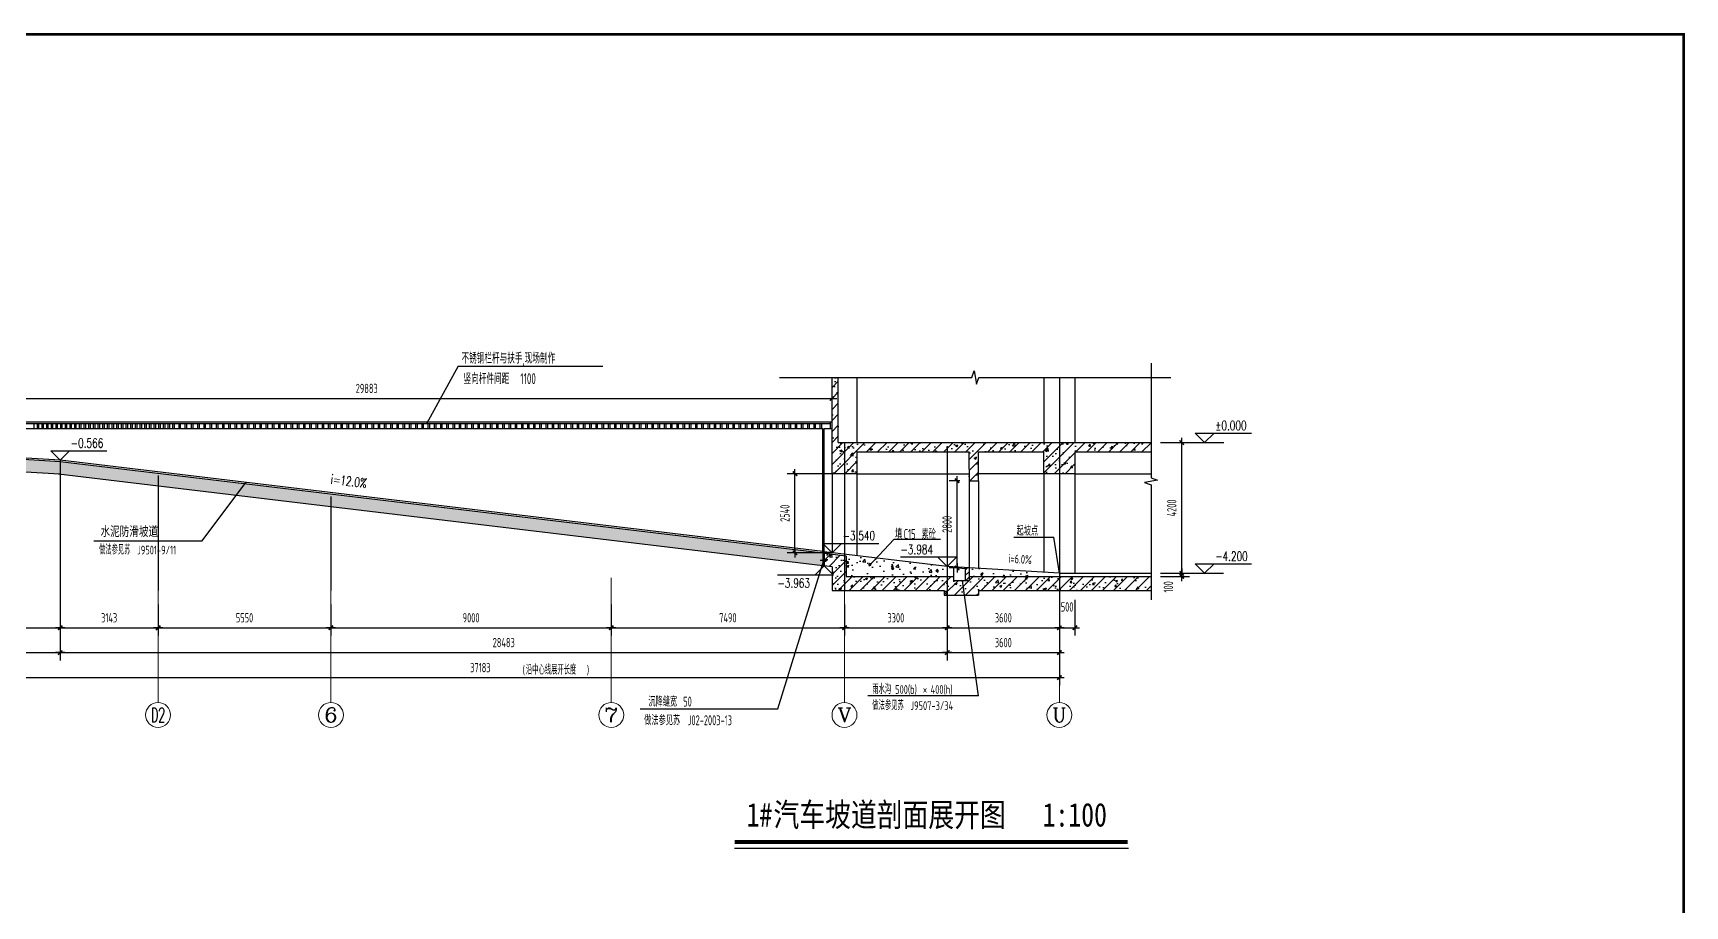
# Model space of a CAD drawing. Extents: x 1596194 to 1987057, y -212608 to 63160.
# Drawn here: x 1934013 to 1987057, y -135880 to -107840 of the extents above; entities that cross this region are included whole.
import ezdxf
from ezdxf.enums import TextEntityAlignment as Align

# ---------------------------------------------------------------- set-up
doc = ezdxf.new("R2010")
doc.units = 0
doc.header["$LTSCALE"] = 100
doc.header["$MEASUREMENT"] = 0
doc.linetypes.add('CONTINOUS', pattern=[0])
doc.layers.get('0').update_dxf_attribs({"linetype": 'CONTINUOUS'})
doc.layers.get('DEFPOINTS').update_dxf_attribs({"linetype": 'CONTINUOUS'})
doc.layers.add('AXIS', color=3, linetype='CONTINUOUS', lineweight=9)
for name, color, linetype in [('AXIS_TEXT', 7, 'CONTINUOUS'), ('COLUMN', 1, 'CONTINUOUS'), ('DOTE', 251, 'CONTINUOUS'), ('HA', 150, 'CONTINUOUS'), ('PUB_DIM', 3, 'CONTINUOUS'), ('PUB_TEXT', 30, 'CONTINUOUS'), ('WALL', 2, 'CONTINUOUS'), ('WINDOW', 4, 'CONTINUOUS'), ('图层1', 9, 'CONTINUOUS')]:
    doc.layers.add(name, color=color, linetype=linetype)
doc.styles.add('_TCH_AXIS', font='COMPLEX.shx', dxfattribs={"width": 0.55})
doc.styles.add('_TCH_DIM', font='SIMPLEX', dxfattribs={"bigfont": 'GBCBIG'})
doc.styles.add('COMPLEX', font='COMPLEX.shx')
doc.styles.add('DIM_FONT', font='SYSZ.shx', dxfattribs={"width": 0.7, "bigfont": 'SYFS.shx'})
doc.styles.get("Standard").update_dxf_attribs({"font": 'SimSun.ttf', "width": 0.8})
doc.styles.add('标注', font='SIMPLEX', dxfattribs={"width": 0.8, "bigfont": 'HZTXT'})
doc.dimstyles.new('DIMN', dxfattribs={"dimtxt": 300, "dimasz": 1, "dimexe": 250, "dimexo": 300, "dimgap": 150, "dimtad": 1, "dimdec": 0, "dimzin": 0, "dimdsep": 46, "dimtxsty": 'DIM_FONT', "dimblk": 'ARCHTICK', "dimcen": 0.09, "dimclrt": 7, "dimazin": 2, "dimtfac": 1, "dimtdec": 0, "dimtix": 1, "dimtmove": 2, "dimatfit": 3, "dimldrblk": 'DOT', "dimfxl": 0, "dimtolj": 1, "dimtzin": 0, "dimarcsym": 0})
pattern_1 = [(45, (0, 0), (-176.776695, 176.776695), []), (50, (0, 0), (717.26018, -62.75213), [75, -825]), (355, (0, 0), (-138.75133, 752.19213), [60, -660]), (100.4514, (59.8, -5.2), (578.50938, 689.43954), [63.7402, -701.1421]), (46.1842, (0, 200), (1067.24105, -165.519), [112.5, -1237.5]), (96.6356, (88.9, 186.2), (934.6627, 974.11787), [95.6103, -1051.713]), (351.1842, (0, 200), (934.66195, 974.1186), [90, -990]), (21, (100, 150), (596.90705, -402.61889), [75, -825]), (326, (100, 150), (243.31533, 725.15005), [60, -660]), (71.4514, (149.74, 116.45), (840.22263, 322.5305), [63.7402, -701.1421]), (37.5, (0, 0), (12.159855, 332.893854), [0, -652, 0, -670, 0, -662.5]), (7.5, (0, 0), (263.06954, 394.41171), [0, -382, 0, -637, 0, -252.5]), (327.5, (-223, 0), (533.822436, -22.55487), [0, -250, 0, -780, 0, -1035]), (317.5, (-323, 0), (583.18617, 100.10498), [0, -325, 0, -518, 0, -735])]

# ---------------------------------------------------------------- blocks, each defined once
blk = doc.blocks.new('_archtick')
blk.add_line((-150, 0), (150, 0))
at = {"const_width": 50}
blk.add_lwpolyline([(-70, -70), (70, 70)], dxfattribs=at)
blk = doc.blocks.new('*D716')
at = {"layer": 'DEFPOINTS', "color": 0}
for p in [(1963685, -122221), (1964069, -122221), (1964069, -125021)]:
    blk.add_point(p, dxfattribs=at)
at = {"layer": 'PUB_DIM', "color": 0, "lineweight": -2}
for p, q in [((1963769, -122221), (1963435, -122221)), ((1963685, -125021), (1963685, -122221)), ((1963769, -125021), (1963435, -125021))]:
    blk.add_line(p, q, dxfattribs=at)
for p, rotation in [((1963685, -122221), 90), ((1963685, -125021), 270)]:
    blk.add_blockref('_archtick', p, dxfattribs=dict(at, rotation=rotation))
at = {"layer": 'PUB_DIM', "color": 7, "insert": (1963363, -123621), "char_height": 300, "attachment_point": 5, "rotation": 90, "style": 'DIM_FONT'}
blk.add_mtext('\\A1;2800', dxfattribs=at)
blk = doc.blocks.new('_Dot')
at = {"color": 0, "linetype": 'ByBlock', "lineweight": -2}
blk.add_line((-0.5, 0), (-1, 0), dxfattribs=at)
at = {"color": 0, "linetype": 'ByBlock', "const_width": 0.5}
blk.add_lwpolyline([(-0.25, 0, 1), (0.25, 0, 1)], format="xyb", close=True, dxfattribs=at)
blk = doc.blocks.new('*D763')
at = {"layer": 'DEFPOINTS', "color": 0}
for p in [(1963369, -125195), (1966969, -125195), (1966969, -127742)]:
    blk.add_point(p, dxfattribs=at)
at = {"layer": 'PUB_DIM', "color": 0, "lineweight": -2}
for p, q in [((1963369, -125495), (1963369, -127992)), ((1966969, -125495), (1966969, -127992)), ((1963369, -127742), (1966969, -127742))]:
    blk.add_line(p, q, dxfattribs=at)
at = {"layer": 'PUB_DIM', "color": 0, "lineweight": -2, "rotation": 180}
blk.add_blockref('_archtick', (1963369, -127742), dxfattribs=at)
at = {"layer": 'PUB_DIM', "color": 0, "lineweight": -2}
blk.add_blockref('_archtick', (1966969, -127742), dxfattribs=at)
at = {"layer": 'PUB_DIM', "color": 7, "insert": (1965169, -127420), "char_height": 300, "attachment_point": 5, "style": 'DIM_FONT'}
blk.add_mtext('\\A1;3600', dxfattribs=at)
blk = doc.blocks.new('*D764')
at = {"layer": 'DEFPOINTS', "color": 0}
for p in [(1934886, -125195), (1963369, -125195), (1963369, -127742)]:
    blk.add_point(p, dxfattribs=at)
at = {"layer": 'PUB_DIM', "color": 0, "lineweight": -2}
for p, q in [((1934886, -125495), (1934886, -127992)), ((1963369, -125495), (1963369, -127992)), ((1934886, -127742), (1963369, -127742))]:
    blk.add_line(p, q, dxfattribs=at)
at = {"layer": 'PUB_DIM', "color": 0, "lineweight": -2, "rotation": 180}
blk.add_blockref('_archtick', (1934886, -127742), dxfattribs=at)
at = {"layer": 'PUB_DIM', "color": 0, "lineweight": -2}
blk.add_blockref('_archtick', (1963369, -127742), dxfattribs=at)
at = {"layer": 'PUB_DIM', "color": 7, "insert": (1949127, -127420), "char_height": 300, "attachment_point": 5, "style": 'DIM_FONT'}
blk.add_mtext('\\A1;28483', dxfattribs=at)
blk = doc.blocks.new('*D765')
at = {"layer": 'DEFPOINTS', "color": 0}
for p in [(1931286, -125195), (1934886, -125195), (1934886, -127742)]:
    blk.add_point(p, dxfattribs=at)
at = {"layer": 'PUB_DIM', "color": 0, "lineweight": -2}
for p, q in [((1931286, -125495), (1931286, -127992)), ((1934886, -125495), (1934886, -127992)), ((1931286, -127742), (1934886, -127742))]:
    blk.add_line(p, q, dxfattribs=at)
at = {"layer": 'PUB_DIM', "color": 0, "lineweight": -2, "rotation": 180}
blk.add_blockref('_archtick', (1931286, -127742), dxfattribs=at)
at = {"layer": 'PUB_DIM', "color": 0, "lineweight": -2}
blk.add_blockref('_archtick', (1934886, -127742), dxfattribs=at)
at = {"layer": 'PUB_DIM', "color": 7, "insert": (1933086, -127420), "char_height": 300, "attachment_point": 5, "style": 'DIM_FONT'}
blk.add_mtext('\\A1;3600', dxfattribs=at)
blk = doc.blocks.new('*D767')
at = {"layer": 'DEFPOINTS', "color": 0}
for p in [(1960069, -125895), (1963369, -125895), (1963369, -126945)]:
    blk.add_point(p, dxfattribs=at)
at = {"layer": 'PUB_DIM', "color": 0, "lineweight": -2}
for p, q in [((1960069, -126195), (1960069, -127195)), ((1963369, -126195), (1963369, -127195)), ((1960069, -126945), (1963369, -126945))]:
    blk.add_line(p, q, dxfattribs=at)
at = {"layer": 'PUB_DIM', "color": 0, "lineweight": -2, "rotation": 180}
blk.add_blockref('_archtick', (1960069, -126945), dxfattribs=at)
at = {"layer": 'PUB_DIM', "color": 0, "lineweight": -2}
blk.add_blockref('_archtick', (1963369, -126945), dxfattribs=at)
at = {"layer": 'PUB_DIM', "color": 7, "insert": (1961719, -126624), "char_height": 300, "attachment_point": 5, "style": 'DIM_FONT'}
blk.add_mtext('\\A1;3300', dxfattribs=at)
blk = doc.blocks.new('*D768')
at = {"layer": 'DEFPOINTS', "color": 0}
for p in [(1952579, -125895), (1960069, -125895), (1960069, -126945)]:
    blk.add_point(p, dxfattribs=at)
at = {"layer": 'PUB_DIM', "color": 0, "lineweight": -2}
for p, q in [((1952579, -126195), (1952579, -127195)), ((1960069, -126195), (1960069, -127195)), ((1952579, -126945), (1960069, -126945))]:
    blk.add_line(p, q, dxfattribs=at)
at = {"layer": 'PUB_DIM', "color": 0, "lineweight": -2, "rotation": 180}
blk.add_blockref('_archtick', (1952579, -126945), dxfattribs=at)
at = {"layer": 'PUB_DIM', "color": 0, "lineweight": -2}
blk.add_blockref('_archtick', (1960069, -126945), dxfattribs=at)
at = {"layer": 'PUB_DIM', "color": 7, "insert": (1956324, -126624), "char_height": 300, "attachment_point": 5, "style": 'DIM_FONT'}
blk.add_mtext('\\A1;7490', dxfattribs=at)
blk = doc.blocks.new('*D769')
at = {"layer": 'DEFPOINTS', "color": 0}
for p in [(1943579, -125895), (1952579, -125895), (1952579, -126945)]:
    blk.add_point(p, dxfattribs=at)
at = {"layer": 'PUB_DIM', "color": 0, "lineweight": -2}
for p, q in [((1943579, -126195), (1943579, -127195)), ((1952579, -126195), (1952579, -127195)), ((1943579, -126945), (1952579, -126945))]:
    blk.add_line(p, q, dxfattribs=at)
at = {"layer": 'PUB_DIM', "color": 0, "lineweight": -2, "rotation": 180}
blk.add_blockref('_archtick', (1943579, -126945), dxfattribs=at)
at = {"layer": 'PUB_DIM', "color": 0, "lineweight": -2}
blk.add_blockref('_archtick', (1952579, -126945), dxfattribs=at)
at = {"layer": 'PUB_DIM', "color": 7, "insert": (1948079, -126624), "char_height": 300, "attachment_point": 5, "style": 'DIM_FONT'}
blk.add_mtext('\\A1;9000', dxfattribs=at)
blk = doc.blocks.new('*D770')
at = {"layer": 'DEFPOINTS', "color": 0}
for p in [(1938029, -125895), (1943579, -125895), (1943579, -126945)]:
    blk.add_point(p, dxfattribs=at)
at = {"layer": 'PUB_DIM', "color": 0, "lineweight": -2}
for p, q in [((1938029, -126195), (1938029, -127195)), ((1943579, -126195), (1943579, -127195)), ((1938029, -126945), (1943579, -126945))]:
    blk.add_line(p, q, dxfattribs=at)
at = {"layer": 'PUB_DIM', "color": 0, "lineweight": -2, "rotation": 180}
blk.add_blockref('_archtick', (1938029, -126945), dxfattribs=at)
at = {"layer": 'PUB_DIM', "color": 0, "lineweight": -2}
blk.add_blockref('_archtick', (1943579, -126945), dxfattribs=at)
at = {"layer": 'PUB_DIM', "color": 7, "insert": (1940804, -126624), "char_height": 300, "attachment_point": 5, "style": 'DIM_FONT'}
blk.add_mtext('\\A1;5550', dxfattribs=at)
blk = doc.blocks.new('*D771')
at = {"layer": 'DEFPOINTS', "color": 0}
for p in [(1934886, -125895), (1938029, -125895), (1938029, -126945)]:
    blk.add_point(p, dxfattribs=at)
at = {"layer": 'PUB_DIM', "color": 0, "lineweight": -2}
for p, q in [((1934886, -126195), (1934886, -127195)), ((1938029, -126195), (1938029, -127195)), ((1934886, -126945), (1938029, -126945))]:
    blk.add_line(p, q, dxfattribs=at)
at = {"layer": 'PUB_DIM', "color": 0, "lineweight": -2, "rotation": 180}
blk.add_blockref('_archtick', (1934886, -126945), dxfattribs=at)
at = {"layer": 'PUB_DIM', "color": 0, "lineweight": -2}
blk.add_blockref('_archtick', (1938029, -126945), dxfattribs=at)
at = {"layer": 'PUB_DIM', "color": 7, "insert": (1936457, -126624), "char_height": 300, "attachment_point": 5, "style": 'DIM_FONT'}
blk.add_mtext('\\A1;3143', dxfattribs=at)
blk = doc.blocks.new('*D772')
at = {"layer": 'DEFPOINTS', "color": 0}
for p in [(1958479, -121995), (1959961, -121995), (1959961, -124535)]:
    blk.add_point(p, dxfattribs=at)
at = {"layer": 'PUB_DIM', "color": 0, "lineweight": -2}
for p, q in [((1959661, -121995), (1958229, -121995)), ((1958479, -124535), (1958479, -121995)), ((1959661, -124535), (1958229, -124535))]:
    blk.add_line(p, q, dxfattribs=at)
for p, rotation in [((1958479, -121995), 90), ((1958479, -124535), 270)]:
    blk.add_blockref('_archtick', p, dxfattribs=dict(at, rotation=rotation))
at = {"layer": 'PUB_DIM', "color": 7, "insert": (1958157, -123265), "char_height": 300, "attachment_point": 5, "rotation": 90, "style": 'DIM_FONT'}
blk.add_mtext('\\A1;2540', dxfattribs=at)
blk = doc.blocks.new('*D773')
at = {"layer": 'DEFPOINTS', "color": 0}
for p in [(1931286, -125745), (1934886, -125745), (1934886, -126945)]:
    blk.add_point(p, dxfattribs=at)
at = {"layer": 'PUB_DIM', "color": 0, "lineweight": -2}
for p, q in [((1931286, -126045), (1931286, -127195)), ((1934886, -126045), (1934886, -127195)), ((1931286, -126945), (1934886, -126945))]:
    blk.add_line(p, q, dxfattribs=at)
at = {"layer": 'PUB_DIM', "color": 0, "lineweight": -2, "rotation": 180}
blk.add_blockref('_archtick', (1931286, -126945), dxfattribs=at)
at = {"layer": 'PUB_DIM', "color": 0, "lineweight": -2}
blk.add_blockref('_archtick', (1934886, -126945), dxfattribs=at)
at = {"layer": 'PUB_DIM', "color": 7, "insert": (1933086, -126624), "char_height": 300, "attachment_point": 5, "style": 'DIM_FONT'}
blk.add_mtext('\\A1;3600', dxfattribs=at)
blk = doc.blocks.new('*D848')
at = {"layer": 'DEFPOINTS', "color": 0}
for p in [(1963369, -125745), (1966969, -125745), (1966969, -126945)]:
    blk.add_point(p, dxfattribs=at)
at = {"layer": 'PUB_DIM', "color": 0, "lineweight": -2}
for p, q in [((1963369, -126045), (1963369, -127195)), ((1966969, -126045), (1966969, -127195)), ((1963369, -126945), (1966969, -126945))]:
    blk.add_line(p, q, dxfattribs=at)
at = {"layer": 'PUB_DIM', "color": 0, "lineweight": -2, "rotation": 180}
blk.add_blockref('_archtick', (1963369, -126945), dxfattribs=at)
at = {"layer": 'PUB_DIM', "color": 0, "lineweight": -2}
blk.add_blockref('_archtick', (1966969, -126945), dxfattribs=at)
at = {"layer": 'PUB_DIM', "color": 7, "insert": (1965169, -126624), "char_height": 300, "attachment_point": 5, "style": 'DIM_FONT'}
blk.add_mtext('\\A1;3600', dxfattribs=at)
blk = doc.blocks.new('*D1167')
at = {"layer": 'DEFPOINTS', "color": 0}
for p in [(1969913, -125195), (1969913, -125295), (1970899, -125195)]:
    blk.add_point(p, dxfattribs=at)
at = {"layer": 'PUB_DIM', "color": 0, "lineweight": -2}
for p, q in [((1970213, -125195), (1971149, -125195)), ((1970213, -125295), (1971149, -125295)), ((1970899, -125195), (1970899, -125194)), ((1970899, -125295), (1970899, -125195)), ((1970899, -125295), (1970899, -125296))]:
    blk.add_line(p, q, dxfattribs=at)
for p, rotation in [((1970899, -125195), 270), ((1970899, -125295), 90)]:
    blk.add_blockref('_archtick', p, dxfattribs=dict(at, rotation=rotation))
at = {"layer": 'PUB_DIM', "color": 7, "insert": (1970469, -125630), "char_height": 300, "attachment_point": 5, "rotation": 90, "style": 'DIM_FONT'}
blk.add_mtext('\\A1;100', dxfattribs=at)
blk = doc.blocks.new('*D1168')
at = {"layer": 'DEFPOINTS', "color": 0}
for p in [(1969913, -120995), (1970899, -120995), (1969913, -125195)]:
    blk.add_point(p, dxfattribs=at)
at = {"layer": 'PUB_DIM', "color": 0, "lineweight": -2}
for p, q in [((1970213, -120995), (1971149, -120995)), ((1970899, -125195), (1970899, -120995)), ((1970213, -125195), (1971149, -125195))]:
    blk.add_line(p, q, dxfattribs=at)
for p, rotation in [((1970899, -120995), 90), ((1970899, -125195), 270)]:
    blk.add_blockref('_archtick', p, dxfattribs=dict(at, rotation=rotation))
at = {"layer": 'PUB_DIM', "color": 7, "insert": (1970578, -123095), "char_height": 300, "attachment_point": 5, "rotation": 90, "style": 'DIM_FONT'}
blk.add_mtext('\\A1;4200', dxfattribs=at)
blk = doc.blocks.new('*D1169')
at = {"layer": 'DEFPOINTS', "color": 0}
for p in [(1959669, -119579), (1929786, -120545), (1959669, -120545)]:
    blk.add_point(p, dxfattribs=at)
at = {"layer": 'PUB_DIM', "color": 0, "lineweight": -2}
for p, q in [((1929786, -120245), (1929786, -119329)), ((1959669, -120245), (1959669, -119329)), ((1929786, -119579), (1959669, -119579))]:
    blk.add_line(p, q, dxfattribs=at)
at = {"layer": 'PUB_DIM', "color": 0, "lineweight": -2, "rotation": 180}
blk.add_blockref('_archtick', (1929786, -119579), dxfattribs=at)
at = {"layer": 'PUB_DIM', "color": 0, "lineweight": -2}
blk.add_blockref('_archtick', (1959669, -119579), dxfattribs=at)
at = {"layer": 'PUB_DIM', "color": 7, "insert": (1944727, -119257), "char_height": 300, "attachment_point": 5, "style": 'DIM_FONT'}
blk.add_mtext('\\A1;29883', dxfattribs=at)
blk = doc.blocks.new('*D1170')
at = {"layer": 'DEFPOINTS', "color": 0}
for p in [(1929786, -125011), (1966969, -125011), (1966969, -128545)]:
    blk.add_point(p, dxfattribs=at)
at = {"layer": 'PUB_DIM', "color": 0, "lineweight": -2}
for p, q in [((1929786, -125311), (1929786, -128795)), ((1966969, -125311), (1966969, -128795)), ((1929786, -128545), (1966969, -128545))]:
    blk.add_line(p, q, dxfattribs=at)
at = {"layer": 'PUB_DIM', "color": 0, "lineweight": -2, "rotation": 180}
blk.add_blockref('_archtick', (1929786, -128545), dxfattribs=at)
at = {"layer": 'PUB_DIM', "color": 0, "lineweight": -2}
blk.add_blockref('_archtick', (1966969, -128545), dxfattribs=at)
at = {"layer": 'PUB_DIM', "color": 7, "insert": (1948377, -128224), "char_height": 300, "attachment_point": 5, "style": 'DIM_FONT'}
blk.add_mtext('\\A1;37183', dxfattribs=at)
blk = doc.blocks.new('_AXISO')
blk.add_circle((0, 0), 0.5)
at = {"layer": 'AXIS_TEXT', "style": 'COMPLEX', "width": 1.041667}
blk.add_attdef('A', text='', height=0.56, dxfattribs=at).set_placement((-0.25, -0.28), (0.25, -0.28), align=Align.FIT)

msp = doc.modelspace()

# ---------------------------------------------------------------- hatches: boundary and pattern name
at = {"layer": 'HA'}
h = msp.add_hatch(dxfattribs=at)
h.set_pattern_fill('钢筋混凝土', color=256, scale=100, style=0)
h.set_pattern_definition(pattern_1)
h.paths.add_polyline_path([(1959868.582, -120995.197), (1959868.582, -118905.881), (1959668.582, -118905.881), (1959668.582, -121995.197), (1960468.582, -121995.197), (1960468.582, -121295.197), (1964068.582, -121295.197), (1964068.582, -121845.197), (1964068.582, -122221.161), (1964368.582, -122221.161), (1964368.582, -121295.197), (1966468.582, -121295.197), (1966468.582, -121995.197), (1967468.582, -121995.197), (1967468.582, -121295.197), (1969912.603, -121295.197), (1969912.603, -120995.197)])
h = msp.add_hatch(dxfattribs=at)
h.set_pattern_fill('钢筋混凝土', color=256, scale=100, style=0)
h.set_pattern_definition(pattern_1)
h.paths.add_polyline_path([(1934881.103, -121611.018), (1931285.749, -121395.296), (1929785.582, -121495.308), (1929785.582, -121845.197), (1929285.582, -121845.197), (1929285.582, -121445.197), (1928985.582, -121445.197), (1928985.582, -122145.197), (1930085.582, -122145.197), (1930085.582, -121876.195), (1931287.079, -121796.096), (1934845.263, -122009.587), (1959368.582, -124952.419), (1959368.582, -124549.55)])
h = msp.add_hatch(dxfattribs=at)
h.set_pattern_fill('钢筋混凝土', color=256, scale=100, style=0)
h.set_pattern_definition(pattern_1)
h.paths.add_polyline_path([(1969912.603, -125295.197), (1964068.582, -125295.197), (1964068.582, -125421.197), (1963568.582, -125421.197), (1963568.582, -125295.197), (1960118.582, -125295.197), (1960118.582, -124639.551), (1959418.582, -124555.55), (1959418.582, -124958.42), (1959668.582, -124988.42), (1959668.582, -125745.197), (1963268.582, -125745.197), (1963268.582, -125895.197), (1964368.582, -125895.197), (1964368.582, -125745.197), (1969912.603, -125745.197)])
h = msp.add_hatch(dxfattribs=at)
h.set_pattern_fill('混凝土', color=256, scale=100, style=0)
h.set_pattern_definition([(50, (0, 0), (717.26018, -62.75213), [75, -825]), (355, (0, 0), (-138.75133, 752.19213), [60, -660]), (100.4514, (59.8, -5.2), (578.50938, 689.43954), [63.7402, -701.1421]), (46.1842, (0, 200), (1067.24105, -165.519), [112.5, -1237.5]), (96.6356, (88.9, 186.2), (934.6627, 974.11787), [95.6103, -1051.713]), (351.1842, (0, 200), (934.66195, 974.1186), [90, -990]), (21, (100, 150), (596.90705, -402.61889), [75, -825]), (326, (100, 150), (243.31533, 725.15005), [60, -660]), (71.4514, (149.74, 116.45), (840.22263, 322.5305), [63.7402, -701.1421]), (37.5, (0, 0), (12.159855, 332.893854), [0, -652, 0, -670, 0, -662.5]), (7.5, (0, 0), (263.06954, 394.41171), [0, -382, 0, -637, 0, -252.5]), (327.5, (-223, 0), (533.822436, -22.55487), [0, -250, 0, -780, 0, -1035]), (317.5, (-323, 0), (583.18617, 100.10498), [0, -325, 0, -518, 0, -735])])
h.paths.add_polyline_path([(1963368.582, -124979.197), (1960068.582, -124583.192), (1960068.582, -124633.551), (1960118.582, -124639.551), (1960118.582, -125295.197), (1963368.582, -125295.197)])
h.paths.add_polyline_path([(1964068.582, -125021.197), (1964068.582, -125295.197), (1966968.582, -125295.197), (1966968.582, -125195.197)])
h = msp.add_hatch(dxfattribs=at)
h.set_pattern_fill('普通砖', color=256, scale=100, style=0)
h.set_pattern_definition([(45, (1525910.54, -153359.17), (-88.388348, 88.388348), [])])
h.paths.add_polyline_path([(1964068.582, -125021.197), (1963983.582, -125021.197), (1963983.582, -125056.197), (1963948.582, -125056.197), (1963948.582, -125421.197), (1964068.582, -125421.197)])

# ---------------------------------------------------------------- linework, layer by layer
at = {"color": 50, "linetype": 'Continuous', "const_width": 80}
msp.add_lwpolyline([(1987017.155, -163880.481), (1907517.155, -163880.481), (1907517.155, -107880.481), (1987017.155, -107880.481)], close=True, dxfattribs=at)
at = {"layer": 'AXIS'}
for p, q in [((1938028.582, -125345.197), (1938028.582, -129345.197)), ((1943578.582, -125345.197), (1943578.582, -129345.197)), ((1952578.582, -125345.197), (1952578.582, -129345.197)), ((1960068.582, -125345.197), (1960068.582, -129345.197)), ((1966968.582, -125345.197), (1966968.582, -129345.197))]:
    msp.add_line(p, q, dxfattribs=at)
at = {"layer": 'COLUMN'}
for p, q in [((1960468.582, -118905.881), (1960468.582, -120995.197)), ((1966468.582, -118905.881), (1966468.582, -120995.197)), ((1967468.582, -118905.881), (1967468.582, -120995.197)), ((1959668.582, -121995.197), (1959668.582, -124535.191)), ((1960468.582, -121995.197), (1960468.582, -124631.193)), ((1966468.582, -121995.197), (1966468.582, -125165.197)), ((1967468.582, -121995.197), (1967468.582, -125195.197))]:
    msp.add_line(p, q, dxfattribs=at)
at = {"layer": 'DOTE'}
for p, q in [((1966968.582, -118905.881), (1966968.582, -125745.197)), ((1960068.582, -120995.197), (1960068.582, -125745.197)), ((1963368.582, -121115.198), (1963368.582, -126945.197)), ((1934885.582, -121561.197), (1934885.582, -125805.617)), ((1938028.582, -122058.362), (1938028.582, -125745.197)), ((1943578.582, -122724.37), (1943578.582, -125745.197))]:
    msp.add_line(p, q, dxfattribs=at)
at = {"layer": 'HA'}
for points in [[(1957980.467, -118905.881), (1964154.213, -118905.881), (1964230.647, -118695.881), (1964304.704, -119115.881), (1964379.213, -118905.881), (1970552.959, -118905.881)], [(1969912.603, -118439.622), (1969912.603, -122129.909), (1970122.603, -122206.343), (1969702.603, -122280.4), (1969912.603, -122354.909), (1969912.603, -126045.197)]]:
    msp.add_lwpolyline(points, dxfattribs=at)
at = {"layer": 'PUB_DIM'}
for p, q in [((1971634.419, -120995.197), (1971334.419, -120695.197)), ((1971334.419, -120695.197), (1973134.419, -120695.197)), ((1971634.419, -120995.197), (1971934.419, -120695.197)), ((1934885.582, -121561.197), (1934585.582, -121261.197)), ((1934585.582, -121261.197), (1936385.582, -121261.197)), ((1934885.582, -121561.197), (1935185.582, -121261.197)), ((1971099.216, -120995.197), (1972249.722, -120995.197)), ((1959668.582, -124535.191), (1959368.582, -124235.191)), ((1959368.582, -124235.191), (1961168.582, -124235.191)), ((1959668.582, -124535.191), (1959968.582, -124235.191)), ((1959418.582, -124958.42), (1959118.582, -125258.42)), ((1959418.582, -124958.42), (1959718.582, -125258.42)), ((1963668.582, -124679.197), (1961868.582, -124679.197)), ((1963368.582, -124979.197), (1963068.582, -124679.197)), ((1963368.582, -124979.197), (1963668.582, -124679.197)), ((1971634.419, -125195.197), (1971334.419, -124895.197)), ((1971334.419, -124895.197), (1973134.419, -124895.197)), ((1971634.419, -125195.197), (1971934.419, -124895.197)), ((1959718.582, -125258.42), (1957918.582, -125258.42)), ((1971099.216, -125195.197), (1972243.053, -125195.197))]:
    msp.add_line(p, q, dxfattribs=at)
for points in [[(1934385.048, -121417.348, 0, 0, 0), (1932918.407, -121329.349, 80, 0, 0), (1932618.945, -121311.381, 0, 0, 0)], [(1945740.61, -122676.512, 0, 0, 0), (1942871.197, -122332.173, 80, 0, 0), (1942573.334, -122296.428, 0, 0, 0)], [(1966667.385, -125076.78, 0, 0, 0), (1965200.744, -124988.782, 80, 0, 0), (1964901.282, -124970.814, 0, 0, 0)]]:
    msp.add_lwpolyline(points, format="xyseb", dxfattribs=at)
at = {"layer": 'PUB_DIM', "const_width": 50}
msp.add_lwpolyline([(1959281.694, -124776.79), (1959520.414, -124776.79)], dxfattribs=at)
at = {"layer": 'PUB_TEXT'}
for p, q in [((1947662.928, -118546.228), (1946645.093, -120395.197)), ((1947662.928, -118546.228), (1952309.437, -118546.228)), ((1939446.07, -124155.753), (1940840.952, -122275.849)), ((1960851.755, -124968.593), (1961669.33, -124092.973)), ((1961669.33, -124092.973), (1963154.376, -124092.973)), ((1965501.854, -124037.594), (1966794.472, -124037.594)), ((1966968.582, -125195.197), (1966794.472, -124037.594)), ((1935967.279, -124155.753), (1939446.07, -124155.753)), ((1957932.333, -129542.982), (1959401.054, -124776.79)), ((1964374.524, -129127.947), (1963854.771, -125437.029)), ((1964374.524, -129127.947), (1960814.057, -129127.947)), ((1953510.47, -129542.982), (1957932.333, -129542.982)), ((1956539.037, -134025.459), (1969186.358, -134025.459))]:
    msp.add_line(p, q, dxfattribs=at)
at = {"layer": 'PUB_TEXT', "const_width": 120}
msp.add_lwpolyline([(1956539.037, -133825.459), (1969165.123, -133825.459)], dxfattribs=at)
at = {"layer": 'WALL'}
for p, q in [((1959668.582, -121995.197), (1959668.582, -118905.881)), ((1959868.582, -120995.197), (1959868.582, -118905.881)), ((1934882.588, -121611.107), (1931282.588, -121395.107)), ((1959868.582, -120995.197), (1969912.603, -120995.197)), ((1960468.582, -121295.197), (1960468.582, -121995.197)), ((1960468.582, -121295.197), (1964068.582, -121295.197)), ((1964068.582, -121845.197), (1964068.582, -121295.197)), ((1964368.582, -121295.197), (1966468.582, -121295.197)), ((1964368.582, -122221.161), (1964368.582, -121295.197)), ((1966468.582, -121995.197), (1966468.582, -121295.197)), ((1967468.582, -121295.197), (1969912.603, -121295.197)), ((1967468.582, -121295.197), (1967468.582, -121995.197)), ((1934858.631, -122010.389), (1931258.631, -121794.389)), ((1959368.582, -124549.55), (1934879.625, -121610.84)), ((1955978.582, -124142.745), (1934879.625, -121610.84)), ((1960468.582, -121995.197), (1959668.582, -121995.197)), ((1964068.582, -121845.197), (1964068.582, -122221.161)), ((1967468.582, -121995.197), (1966468.582, -121995.197)), ((1959368.582, -124952.419), (1934831.966, -122007.991)), ((1964068.582, -122221.161), (1964368.582, -122221.161)), ((1959368.582, -124549.55), (1959368.582, -124952.419)), ((1960118.582, -124639.551), (1959418.582, -124555.55)), ((1959418.582, -124560.685), (1959418.582, -124958.42)), ((1960118.582, -124639.551), (1960118.582, -125295.197)), ((1959668.582, -124988.42), (1959418.582, -124958.42)), ((1959668.582, -124988.42), (1959668.582, -125745.197)), ((1963948.582, -125049.06), (1963948.582, -125421.197)), ((1963983.582, -125016.097), (1963983.582, -125051.16)), ((1964068.582, -125021.197), (1963983.887, -125016.115)), ((1964068.582, -125021.197), (1964068.582, -125421.197)), ((1960118.582, -125295.197), (1963568.582, -125295.197)), ((1963568.582, -125295.197), (1963568.582, -125421.197)), ((1963568.582, -125421.197), (1964068.582, -125421.197)), ((1964068.582, -125295.197), (1969912.603, -125295.197)), ((1959668.582, -125745.197), (1963268.582, -125745.197)), ((1963268.582, -125745.197), (1963268.582, -125895.197)), ((1963268.582, -125895.197), (1964368.582, -125895.197)), ((1964368.582, -125745.197), (1969912.603, -125745.197)), ((1964368.582, -125745.197), (1964368.582, -125895.197))]:
    msp.add_line(p, q, dxfattribs=at)
at = {"layer": 'WINDOW'}
for p, q in [((1929785.582, -120545.197), (1959368.582, -120545.197)), ((1959368.582, -124549.55), (1959368.582, -120545.197)), ((1959418.582, -120545.197), (1959668.582, -120545.197)), ((1959418.582, -124555.55), (1959418.582, -120545.197)), ((1934885.582, -121561.197), (1931285.582, -121345.197)), ((1959368.582, -124499.191), (1934885.582, -121561.197)), ((1960468.582, -121995.197), (1964068.582, -121995.197)), ((1966468.582, -121995.197), (1964368.582, -121995.197)), ((1967468.582, -121995.197), (1969912.603, -121995.197)), ((1964068.582, -122221.161), (1964068.582, -125021.197)), ((1964368.582, -122221.161), (1964368.582, -125039.197)), ((1963368.582, -124979.197), (1959418.582, -124505.191)), ((1966968.582, -125195.197), (1963368.582, -124979.197)), ((1963533.582, -125024.16), (1963533.582, -124989.097)), ((1963983.582, -125051.16), (1963533.582, -125024.16)), ((1963568.582, -125026.26), (1963568.582, -125295.197)), ((1966968.582, -125195.197), (1969912.603, -125195.197))]:
    msp.add_line(p, q, dxfattribs=at)
at = {"layer": '图层1', "linetype": 'CONTINOUS'}
for p, q in [((1959618.582, -120395.197), (1929985.529, -120395.197)), ((1959668.582, -120345.197), (1929985.583, -120345.197)), ((1934053.082, -120545.197), (1934053.082, -120395.197)), ((1934153.082, -120545.197), (1934153.082, -120395.197)), ((1934203.082, -120545.197), (1934203.082, -120395.197)), ((1934303.082, -120545.197), (1934303.082, -120395.197)), ((1934353.082, -120545.197), (1934353.082, -120395.197)), ((1934453.082, -120545.197), (1934453.082, -120395.197)), ((1934503.082, -120545.197), (1934503.082, -120395.197)), ((1934603.082, -120545.197), (1934603.082, -120395.197)), ((1934653.082, -120545.197), (1934653.082, -120395.197)), ((1934753.082, -120545.197), (1934753.082, -120395.197)), ((1934803.082, -120545.197), (1934803.082, -120395.197)), ((1934903.082, -120545.197), (1934903.082, -120395.197)), ((1934953.082, -120545.197), (1934953.082, -120395.197)), ((1935053.082, -120545.197), (1935053.082, -120395.197)), ((1935103.082, -120545.197), (1935103.082, -120395.197)), ((1935203.082, -120545.197), (1935203.082, -120395.197)), ((1935253.082, -120545.197), (1935253.082, -120395.197)), ((1935353.082, -120545.197), (1935353.082, -120395.197)), ((1935403.082, -120545.197), (1935403.082, -120395.197)), ((1935503.082, -120545.197), (1935503.082, -120395.197)), ((1935553.082, -120545.197), (1935553.082, -120395.197)), ((1935653.082, -120545.197), (1935653.082, -120395.197)), ((1935703.082, -120545.197), (1935703.082, -120395.197)), ((1935803.082, -120545.197), (1935803.082, -120395.197)), ((1935853.082, -120545.197), (1935853.082, -120395.197)), ((1935953.082, -120545.197), (1935953.082, -120395.197)), ((1936003.082, -120545.197), (1936003.082, -120395.197)), ((1936103.082, -120545.197), (1936103.082, -120395.197)), ((1936153.082, -120545.197), (1936153.082, -120395.197)), ((1936253.082, -120545.197), (1936253.082, -120395.197)), ((1936303.082, -120545.197), (1936303.082, -120395.197)), ((1936403.082, -120545.197), (1936403.082, -120395.197)), ((1936453.082, -120545.197), (1936453.082, -120395.197)), ((1936553.082, -120545.197), (1936553.082, -120395.197)), ((1936603.082, -120545.197), (1936603.082, -120395.197)), ((1936703.082, -120545.197), (1936703.082, -120395.197)), ((1936753.082, -120545.197), (1936753.082, -120395.197)), ((1936853.082, -120545.197), (1936853.082, -120395.197)), ((1936903.082, -120545.197), (1936903.082, -120395.197)), ((1937003.082, -120545.197), (1937003.082, -120395.197)), ((1937053.082, -120545.197), (1937053.082, -120395.197)), ((1937153.082, -120545.197), (1937153.082, -120395.197)), ((1937203.082, -120545.197), (1937203.082, -120395.197)), ((1937303.082, -120545.197), (1937303.082, -120395.197)), ((1937353.082, -120545.197), (1937353.082, -120395.197)), ((1937453.082, -120545.197), (1937453.082, -120395.197)), ((1937503.082, -120545.197), (1937503.082, -120395.197)), ((1937603.082, -120545.197), (1937603.082, -120395.197)), ((1937653.082, -120545.197), (1937653.082, -120395.197)), ((1937753.082, -120545.197), (1937753.082, -120395.197)), ((1937803.082, -120545.197), (1937803.082, -120395.197)), ((1937903.082, -120545.197), (1937903.082, -120395.197)), ((1937953.082, -120545.197), (1937953.082, -120395.197)), ((1938053.082, -120545.197), (1938053.082, -120395.197)), ((1938103.082, -120545.197), (1938103.082, -120395.197)), ((1938203.082, -120545.197), (1938203.082, -120395.197)), ((1938253.082, -120545.197), (1938253.082, -120395.197)), ((1938353.082, -120545.197), (1938353.082, -120395.197)), ((1938403.082, -120545.197), (1938403.082, -120395.197)), ((1938503.082, -120545.197), (1938503.082, -120395.197)), ((1938553.082, -120545.197), (1938553.082, -120395.197)), ((1938703.082, -120545.197), (1938703.082, -120395.197)), ((1938753.082, -120545.197), (1938753.082, -120395.197)), ((1938903.082, -120545.197), (1938903.082, -120395.197)), ((1938953.082, -120545.197), (1938953.082, -120395.197)), ((1939103.082, -120545.197), (1939103.082, -120395.197)), ((1939153.082, -120545.197), (1939153.082, -120395.197)), ((1939303.082, -120545.197), (1939303.082, -120395.197)), ((1939353.082, -120545.197), (1939353.082, -120395.197)), ((1939503.082, -120545.197), (1939503.082, -120395.197)), ((1939553.082, -120545.197), (1939553.082, -120395.197)), ((1939703.082, -120545.197), (1939703.082, -120395.197)), ((1939753.082, -120545.197), (1939753.082, -120395.197)), ((1939903.082, -120545.197), (1939903.082, -120395.197)), ((1939953.082, -120545.197), (1939953.082, -120395.197)), ((1940103.082, -120545.197), (1940103.082, -120395.197)), ((1940153.082, -120545.197), (1940153.082, -120395.197)), ((1940303.082, -120545.197), (1940303.082, -120395.197)), ((1940353.082, -120545.197), (1940353.082, -120395.197)), ((1940503.082, -120545.197), (1940503.082, -120395.197)), ((1940553.082, -120545.197), (1940553.082, -120395.197)), ((1940703.082, -120545.197), (1940703.082, -120395.197)), ((1940753.082, -120545.197), (1940753.082, -120395.197)), ((1940903.082, -120545.197), (1940903.082, -120395.197)), ((1940953.082, -120545.197), (1940953.082, -120395.197)), ((1941103.082, -120545.197), (1941103.082, -120395.197)), ((1941153.082, -120545.197), (1941153.082, -120395.197)), ((1941303.082, -120545.197), (1941303.082, -120395.197)), ((1941353.082, -120545.197), (1941353.082, -120395.197)), ((1941503.082, -120545.197), (1941503.082, -120395.197)), ((1941553.082, -120545.197), (1941553.082, -120395.197)), ((1941703.082, -120545.197), (1941703.082, -120395.197)), ((1941753.082, -120545.197), (1941753.082, -120395.197)), ((1941903.082, -120545.197), (1941903.082, -120395.197)), ((1941953.082, -120545.197), (1941953.082, -120395.197)), ((1942103.082, -120545.197), (1942103.082, -120395.197)), ((1942153.082, -120545.197), (1942153.082, -120395.197)), ((1942303.082, -120545.197), (1942303.082, -120395.197)), ((1942353.082, -120545.197), (1942353.082, -120395.197)), ((1942503.082, -120545.197), (1942503.082, -120395.197)), ((1942553.082, -120545.197), (1942553.082, -120395.197)), ((1942703.082, -120545.197), (1942703.082, -120395.197)), ((1942753.082, -120545.197), (1942753.082, -120395.197)), ((1942903.082, -120545.197), (1942903.082, -120395.197)), ((1942953.082, -120545.197), (1942953.082, -120395.197)), ((1943103.082, -120545.197), (1943103.082, -120395.197)), ((1943153.082, -120545.197), (1943153.082, -120395.197)), ((1943303.082, -120545.197), (1943303.082, -120395.197)), ((1943353.082, -120545.197), (1943353.082, -120395.197)), ((1943503.082, -120545.197), (1943503.082, -120395.197)), ((1943553.082, -120545.197), (1943553.082, -120395.197)), ((1943703.082, -120545.197), (1943703.082, -120395.197)), ((1943753.082, -120545.197), (1943753.082, -120395.197)), ((1943903.082, -120545.197), (1943903.082, -120395.197)), ((1943953.082, -120545.197), (1943953.082, -120395.197)), ((1944103.082, -120545.197), (1944103.082, -120395.197)), ((1944153.082, -120545.197), (1944153.082, -120395.197)), ((1944303.082, -120545.197), (1944303.082, -120395.197)), ((1944353.082, -120545.197), (1944353.082, -120395.197)), ((1944503.082, -120545.197), (1944503.082, -120395.197)), ((1944553.082, -120545.197), (1944553.082, -120395.197)), ((1944703.082, -120545.197), (1944703.082, -120395.197)), ((1944753.082, -120545.197), (1944753.082, -120395.197)), ((1944903.082, -120545.197), (1944903.082, -120395.197)), ((1944953.082, -120545.197), (1944953.082, -120395.197)), ((1945103.082, -120545.197), (1945103.082, -120395.197)), ((1945153.082, -120545.197), (1945153.082, -120395.197)), ((1945303.082, -120545.197), (1945303.082, -120395.197)), ((1945353.082, -120545.197), (1945353.082, -120395.197)), ((1945503.082, -120545.197), (1945503.082, -120395.197)), ((1945553.082, -120545.197), (1945553.082, -120395.197)), ((1945703.082, -120545.197), (1945703.082, -120395.197)), ((1945753.082, -120545.197), (1945753.082, -120395.197)), ((1945903.082, -120545.197), (1945903.082, -120395.197)), ((1945953.082, -120545.197), (1945953.082, -120395.197)), ((1946103.082, -120545.197), (1946103.082, -120395.197)), ((1946153.082, -120545.197), (1946153.082, -120395.197)), ((1946303.082, -120545.197), (1946303.082, -120395.197)), ((1946353.082, -120545.197), (1946353.082, -120395.197)), ((1946503.082, -120545.197), (1946503.082, -120395.197)), ((1946553.082, -120545.197), (1946553.082, -120395.197)), ((1946703.082, -120545.197), (1946703.082, -120395.197)), ((1946753.082, -120545.197), (1946753.082, -120395.197)), ((1946903.082, -120545.197), (1946903.082, -120395.197)), ((1946953.082, -120545.197), (1946953.082, -120395.197)), ((1947103.082, -120545.197), (1947103.082, -120395.197)), ((1947153.082, -120545.197), (1947153.082, -120395.197)), ((1947303.082, -120545.197), (1947303.082, -120395.197)), ((1947353.082, -120545.197), (1947353.082, -120395.197)), ((1947503.082, -120545.197), (1947503.082, -120395.197)), ((1947553.082, -120545.197), (1947553.082, -120395.197)), ((1947703.082, -120545.197), (1947703.082, -120395.197)), ((1947753.082, -120545.197), (1947753.082, -120395.197)), ((1947903.082, -120545.197), (1947903.082, -120395.197)), ((1947953.082, -120545.197), (1947953.082, -120395.197)), ((1948103.082, -120545.197), (1948103.082, -120395.197)), ((1948153.082, -120545.197), (1948153.082, -120395.197)), ((1948303.082, -120545.197), (1948303.082, -120395.197)), ((1948353.082, -120545.197), (1948353.082, -120395.197)), ((1948503.082, -120545.197), (1948503.082, -120395.197)), ((1948553.082, -120545.197), (1948553.082, -120395.197)), ((1948703.082, -120545.197), (1948703.082, -120395.197)), ((1948753.082, -120545.197), (1948753.082, -120395.197)), ((1948903.082, -120545.197), (1948903.082, -120395.197)), ((1948953.082, -120545.197), (1948953.082, -120395.197)), ((1949103.082, -120545.197), (1949103.082, -120395.197)), ((1949153.082, -120545.197), (1949153.082, -120395.197)), ((1949303.082, -120545.197), (1949303.082, -120395.197)), ((1949353.082, -120545.197), (1949353.082, -120395.197)), ((1949503.082, -120545.197), (1949503.082, -120395.197)), ((1949553.082, -120545.197), (1949553.082, -120395.197)), ((1949703.082, -120545.197), (1949703.082, -120395.197)), ((1949753.082, -120545.197), (1949753.082, -120395.197)), ((1949903.082, -120545.197), (1949903.082, -120395.197)), ((1949940.974, -120545.197), (1949940.974, -120395.197)), ((1950090.974, -120545.197), (1950090.974, -120395.197)), ((1950140.974, -120545.197), (1950140.974, -120395.197)), ((1950290.974, -120545.197), (1950290.974, -120395.197)), ((1950340.974, -120545.197), (1950340.974, -120395.197)), ((1950490.974, -120545.197), (1950490.974, -120395.197)), ((1950540.974, -120545.197), (1950540.974, -120395.197)), ((1950690.974, -120545.197), (1950690.974, -120395.197)), ((1950740.974, -120545.197), (1950740.974, -120395.197)), ((1950890.974, -120545.197), (1950890.974, -120395.197)), ((1950940.974, -120545.197), (1950940.974, -120395.197)), ((1951090.974, -120545.197), (1951090.974, -120395.197)), ((1951140.974, -120545.197), (1951140.974, -120395.197)), ((1951290.974, -120545.197), (1951290.974, -120395.197)), ((1951340.974, -120545.197), (1951340.974, -120395.197)), ((1951490.974, -120545.197), (1951490.974, -120395.197)), ((1951540.974, -120545.197), (1951540.974, -120395.197)), ((1951690.974, -120545.197), (1951690.974, -120395.197)), ((1951740.974, -120545.197), (1951740.974, -120395.197)), ((1951890.974, -120545.197), (1951890.974, -120395.197)), ((1951940.974, -120545.197), (1951940.974, -120395.197)), ((1952090.974, -120545.197), (1952090.974, -120395.197)), ((1952140.974, -120545.197), (1952140.974, -120395.197)), ((1952290.974, -120545.197), (1952290.974, -120395.197)), ((1952340.974, -120545.197), (1952340.974, -120395.197)), ((1952490.974, -120545.197), (1952490.974, -120395.197)), ((1952540.974, -120545.197), (1952540.974, -120395.197)), ((1952690.974, -120545.197), (1952690.974, -120395.197)), ((1952740.974, -120545.197), (1952740.974, -120395.197)), ((1952890.974, -120545.197), (1952890.974, -120395.197)), ((1952940.974, -120545.197), (1952940.974, -120395.197)), ((1953090.974, -120545.197), (1953090.974, -120395.197)), ((1953140.974, -120545.197), (1953140.974, -120395.197)), ((1953290.974, -120545.197), (1953290.974, -120395.197)), ((1953340.974, -120545.197), (1953340.974, -120395.197)), ((1953490.974, -120545.197), (1953490.974, -120395.197)), ((1953540.974, -120545.197), (1953540.974, -120395.197)), ((1953690.974, -120545.197), (1953690.974, -120395.197)), ((1953740.974, -120545.197), (1953740.974, -120395.197)), ((1953890.974, -120545.197), (1953890.974, -120395.197)), ((1953940.974, -120545.197), (1953940.974, -120395.197)), ((1954090.974, -120545.197), (1954090.974, -120395.197)), ((1954140.974, -120545.197), (1954140.974, -120395.197)), ((1954290.974, -120545.197), (1954290.974, -120395.197)), ((1954340.974, -120545.197), (1954340.974, -120395.197)), ((1954490.974, -120545.197), (1954490.974, -120395.197)), ((1954540.974, -120545.197), (1954540.974, -120395.197)), ((1954690.974, -120545.197), (1954690.974, -120395.197)), ((1954740.974, -120545.197), (1954740.974, -120395.197)), ((1954890.974, -120545.197), (1954890.974, -120395.197)), ((1954940.974, -120545.197), (1954940.974, -120395.197)), ((1955090.974, -120545.197), (1955090.974, -120395.197)), ((1955140.974, -120545.197), (1955140.974, -120395.197)), ((1955290.974, -120545.197), (1955290.974, -120395.197)), ((1955340.974, -120545.197), (1955340.974, -120395.197)), ((1955490.974, -120545.197), (1955490.974, -120395.197)), ((1955540.974, -120545.197), (1955540.974, -120395.197)), ((1955690.974, -120545.197), (1955690.974, -120395.197)), ((1955740.974, -120545.197), (1955740.974, -120395.197)), ((1955890.974, -120545.197), (1955890.974, -120395.197)), ((1955940.974, -120545.197), (1955940.974, -120395.197)), ((1956090.974, -120545.197), (1956090.974, -120395.197)), ((1956140.974, -120545.197), (1956140.974, -120395.197)), ((1956290.974, -120545.197), (1956290.974, -120395.197)), ((1956340.974, -120545.197), (1956340.974, -120395.197)), ((1956490.974, -120545.197), (1956490.974, -120395.197)), ((1956540.974, -120545.197), (1956540.974, -120395.197)), ((1956690.974, -120545.197), (1956690.974, -120395.197)), ((1956740.974, -120545.197), (1956740.974, -120395.197)), ((1956890.974, -120545.197), (1956890.974, -120395.197)), ((1956940.974, -120545.197), (1956940.974, -120395.197)), ((1957090.974, -120545.197), (1957090.974, -120395.197)), ((1957140.974, -120545.197), (1957140.974, -120395.197)), ((1957290.974, -120545.197), (1957290.974, -120395.197)), ((1957340.974, -120545.197), (1957340.974, -120395.197)), ((1957490.974, -120545.197), (1957490.974, -120395.197)), ((1957540.974, -120545.197), (1957540.974, -120395.197)), ((1957690.974, -120545.197), (1957690.974, -120395.197)), ((1957740.974, -120545.197), (1957740.974, -120395.197)), ((1957890.974, -120545.197), (1957890.974, -120395.197)), ((1957940.974, -120545.197), (1957940.974, -120395.197)), ((1958090.974, -120545.197), (1958090.974, -120395.197)), ((1958140.974, -120545.197), (1958140.974, -120395.197)), ((1958290.974, -120545.197), (1958290.974, -120395.197)), ((1958340.974, -120545.197), (1958340.974, -120395.197)), ((1958490.974, -120545.197), (1958490.974, -120395.197)), ((1958540.974, -120545.197), (1958540.974, -120395.197)), ((1958690.974, -120545.197), (1958690.974, -120395.197)), ((1958740.974, -120545.197), (1958740.974, -120395.197)), ((1958890.974, -120545.197), (1958890.974, -120395.197)), ((1958940.974, -120545.197), (1958940.974, -120395.197)), ((1959090.974, -120545.197), (1959090.974, -120395.197)), ((1959140.974, -120545.197), (1959140.974, -120395.197)), ((1959290.974, -120545.197), (1959290.974, -120395.197)), ((1959340.974, -120545.197), (1959340.974, -120395.197)), ((1959618.582, -120545.197), (1959618.582, -120345.197)), ((1959668.582, -120545.197), (1959668.582, -120345.197))]:
    msp.add_line(p, q, dxfattribs=at)

# ---------------------------------------------------------------- block references
at = {"layer": 'AXIS'}
ref = msp.add_blockref('_AXISO', (1938028.582, -129745.197), dxfattribs=dict(at, xscale=800, yscale=800, zscale=800))
ref.add_attrib('A', 'D2', dxfattribs={"layer": 'AXIS_TEXT', "height": 452.5483, "style": '_TCH_AXIS', "width": 0.583333}).set_placement((1937802.308, -129971.471), (1938254.857, -129971.471), align=Align.FIT)
ref = msp.add_blockref('_AXISO', (1943578.582, -129745.197), dxfattribs=dict(at, xscale=800, yscale=800, zscale=800))
ref.add_attrib('A', '6', dxfattribs={"layer": 'AXIS_TEXT', "height": 452.548, "style": '_TCH_AXIS', "width": 1.5}).set_placement((1943352.308, -129971.471), (1943804.857, -129971.471), align=Align.FIT)
ref = msp.add_blockref('_AXISO', (1952578.582, -129745.197), dxfattribs=dict(at, xscale=800, yscale=800, zscale=800))
ref.add_attrib('A', '7', dxfattribs={"layer": 'AXIS_TEXT', "height": 452.548, "style": '_TCH_AXIS', "width": 1.5}).set_placement((1952352.308, -129971.471), (1952804.857, -129971.471), align=Align.FIT)
ref = msp.add_blockref('_AXISO', (1960068.582, -129745.197), dxfattribs=dict(at, xscale=800, yscale=800, zscale=800))
ref.add_attrib('A', 'V', dxfattribs={"layer": 'AXIS_TEXT', "height": 452.548, "style": '_TCH_AXIS', "width": 1.166667}).set_placement((1959842.308, -129971.471), (1960294.857, -129971.471), align=Align.FIT)
ref = msp.add_blockref('_AXISO', (1966968.582, -129745.197), dxfattribs=dict(at, xscale=800, yscale=800, zscale=800))
ref.add_attrib('A', 'U', dxfattribs={"layer": 'AXIS_TEXT', "height": 452.548, "style": '_TCH_AXIS', "width": 1.05}).set_placement((1966742.308, -129971.471), (1967194.857, -129971.471), align=Align.FIT)

# ---------------------------------------------------------------- texts
at = {"layer": 'PUB_TEXT'}
for s, height, style, width, p in [('不锈钢栏杆与扶手,现场制作', 350, 'DIM_FONT', 0.7, (1947770.214, -118458.514)), ('竖向杆件间距', 350, 'DIM_FONT', 0.7, (1947836.747, -119116.235)), ('1100', 350, 'DIM_FONT', 0.7, (1949662.701, -119116.235)), ('%%P0.000', 297.5, '_TCH_DIM', 0.705882, (1971974.419, -120595.197)), ('-0.566', 297.5, '_TCH_DIM', 0.705882, (1935225.582, -121161.197)), ('水泥防滑坡道', 350, '标注', 0.8, (1936179.491, -124031.092)), ('-3.540', 297.5, '_TCH_DIM', 0.705882, (1960008.582, -124135.191)), ('填', 330.709, 'DIM_FONT', 0.7, (1961692.617, -124093.04)), ('C15', 320, 'DIM_FONT', 0.65625, (1961972.617, -124093.04)), ('素砼', 330.7087, 'DIM_FONT', 0.7, (1962542.617, -124093.04)), ('起坡点', 330.7087, 'DIM_FONT', 0.7, (1965593.288, -123987.1)), ('做法参见苏', 289.3701, 'DIM_FONT', 0.7, (1936130.293, -124588.559)), ('J9501-9/11', 280, 'DIM_FONT', 0.65625, (1937355.293, -124588.559)), ('-3.984', 297.5, '_TCH_DIM', 0.705882, (1961868.582, -124579.197)), ('-4.200', 297.5, '_TCH_DIM', 0.705882, (1971974.419, -124795.197)), ('-3.963', 297.5, '_TCH_DIM', 0.705882, (1957918.582, -125655.92)), ('(', 280, 'DIM_FONT', 0.65625, (1949735.442, -128444.731)), ('沿中心线展开长度', 289.3701, 'DIM_FONT', 0.7, (1949837.525, -128444.731)), (')', 280, 'DIM_FONT', 0.65625, (1951797.525, -128444.731)), ('雨水沟', 289.3701, 'DIM_FONT', 0.7, (1960959.23, -129067.245)), ('500(b)', 280, 'DIM_FONT', 0.65625, (1961694.23, -129067.245)), ('×', 289.37, 'DIM_FONT', 0.7, (1962589.647, -129067.245)), ('400(h)', 280, 'DIM_FONT', 0.65625, (1962834.647, -129067.245)), ('沉降缝宽', 330.7087, 'DIM_FONT', 0.7, (1953771.664, -129475.713)), ('50', 320, 'DIM_FONT', 0.65625, (1954891.664, -129475.713)), ('做法参见苏', 289.3701, 'DIM_FONT', 0.7, (1960960.382, -129585.96)), ('J9507-3/34', 280, 'DIM_FONT', 0.65625, (1962185.382, -129585.96)), ('做法参见苏', 330.7087, 'DIM_FONT', 0.7, (1953636.563, -130074.274)), ('J02-2003-13', 320, 'DIM_FONT', 0.65625, (1955036.563, -130074.274))]:
    msp.add_text(s, height=height, dxfattribs=dict(at, style=style, width=width)).set_placement(p)
for s, height, rotation, style, width, p in [('i=12.0%', 297.5, 353.1570307, '_TCH_DIM', 0.705882, (1943563.233, -122314.502)), ('i=6.0%', 280, 356.5663696, 'DIM_FONT', 0.65625, (1965329.801, -124856.273))]:
    msp.add_text(s, height=height, rotation=rotation, dxfattribs=dict(at, style=style, width=width)).set_placement(p)
at = {"layer": 'PUB_TEXT', "width": 0.8}
for s, p in [('1#', (1956924.542, -133329.566)), ('汽车坡道剖面展开图', (1957788.677, -133329.566)), ('1:100', (1966430.027, -133329.566))]:
    msp.add_text(s, height=759.4937, dxfattribs=at).set_placement(p)

# ---------------------------------------------------------------- dimensions: what is measured, and where the dimension line sits
at = {"layer": 'PUB_DIM'}
for p1, p2, distance, picture, middle in [((1929785.582, -120545.197), (1959668.582, -120545.197), 966.386, '*D1169', (1944727.082, -119257.382)), ((1969912.603, -125195.197), (1969912.603, -120995.197), -986.613, '*D1168', (1970577.788, -123095.197)), ((1959960.711, -124535.191), (1959960.711, -121995.197), 1481.824, '*D772', (1958157.459, -123265.194)), ((1964068.582, -125021.197), (1964068.582, -122221.161), 383.696, '*D716', (1963363.458, -123621.179)), ((1929785.582, -125010.564), (1966968.582, -125010.564), -3534.633, '*D1170', (1948377.082, -128223.768)), ((1931285.582, -125195.197), (1934885.582, -125195.197), -2546.611, '*D765', (1933085.582, -127420.379)), ((1934885.582, -125195.197), (1963368.582, -125195.197), -2546.611, '*D764', (1949127.082, -127420.379)), ((1963368.582, -125195.197), (1966968.582, -125195.197), -2546.611, '*D763', (1965168.582, -127420.379)), ((1931285.582, -125745.197), (1934885.582, -125745.197), -1200, '*D773', (1933085.582, -126623.768)), ((1934885.582, -125895.197), (1938028.582, -125895.197), -1050, '*D771', (1936457.082, -126623.768)), ((1938028.582, -125895.197), (1943578.582, -125895.197), -1050, '*D770', (1940803.582, -126623.768)), ((1943578.582, -125895.197), (1952578.582, -125895.197), -1050, '*D769', (1948078.582, -126623.768)), ((1952578.582, -125895.197), (1960068.582, -125895.197), -1050, '*D768', (1956323.582, -126623.768)), ((1960068.582, -125895.197), (1963368.582, -125895.197), -1050, '*D767', (1961718.582, -126623.768)), ((1963368.582, -125745.197), (1966968.582, -125745.197), -1200, '*D848', (1965168.582, -126623.768))]:
    dim = msp.add_aligned_dim(p1=p1, p2=p2, distance=distance, dimstyle='DIMN', dxfattribs=at)
    dim.commit()
    dim.dimension.update_dxf_attribs({"geometry": picture, "text_midpoint": middle})
dim = msp.add_linear_dim(base=(1970899.216, -125195.197), p1=(1969912.603, -125295.197), p2=(1969912.603, -125195.197), angle=90, dimstyle='DIMN', dxfattribs=at)
dim.commit()
dim.dimension.update_dxf_attribs({"geometry": '*D1167', "text_midpoint": (1970469.216, -125630.197), "dimtype": 129})
msp.add_linear_dim(base=(1967468.582, -126945.197), p1=(1966968.582, -125745.197), p2=(1967468.582, -125745.197), angle=0, location=(1967218.582, -126275.197), dimstyle='DIMN', dxfattribs=at).render()

doc.saveas('drawing.dxf')
